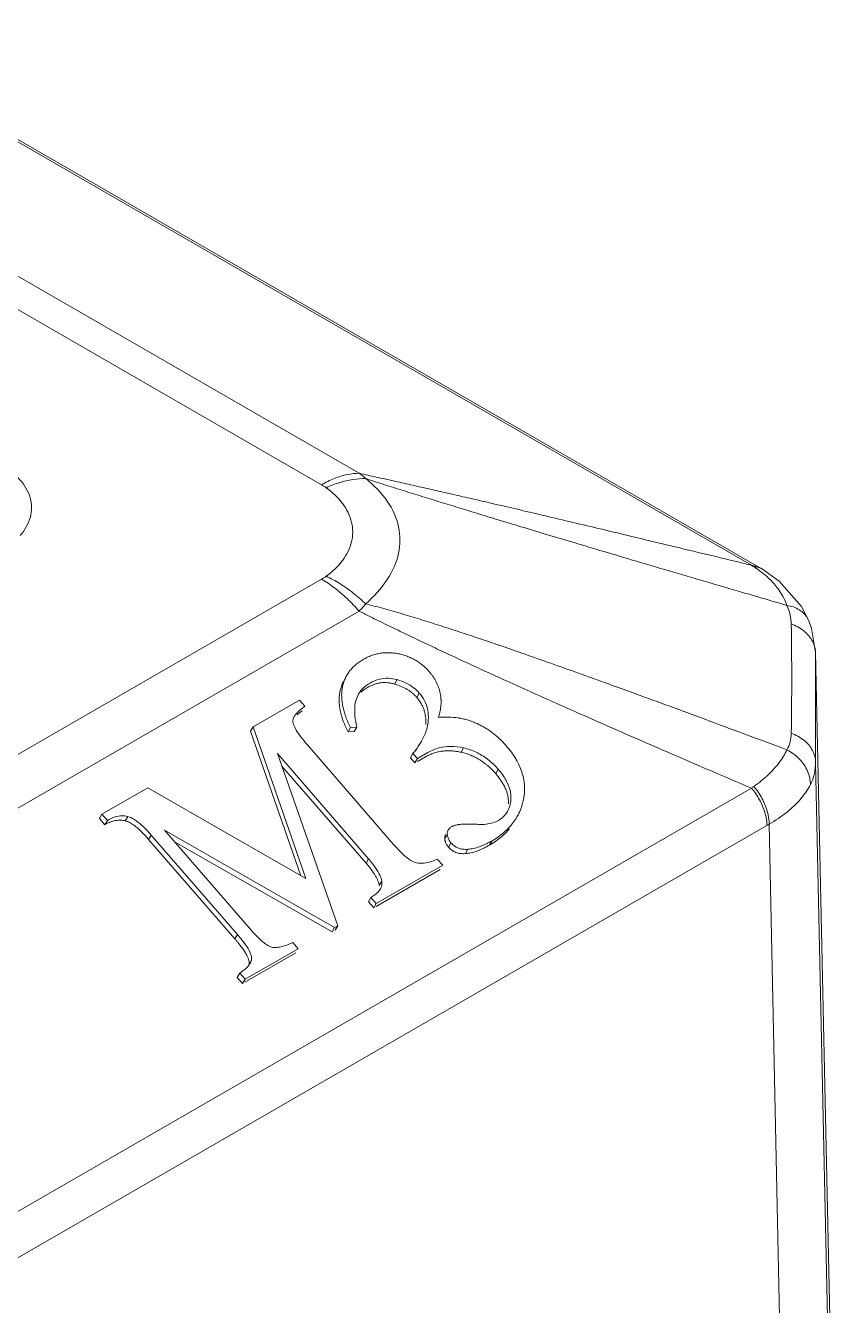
# Model space of a CAD drawing. Header units: millimetres. Extents: x -297 to 694, y -237 to 210.
# Drawn here: x 673.42 to 693.85, y 1.25 to 33.56 of the extents above; entities that cross this region are included whole.
import ezdxf

# ---------------------------------------------------------------- set-up
doc = ezdxf.new("R2010")
doc.units = ezdxf.units.MM
doc.layers.get('0').update_dxf_attribs({"lineweight": 20})

msp = doc.modelspace()

# ---------------------------------------------------------------- linework, layer by layer
at = {"linetype": 'Continuous'}
for p, q in [((500.022, 130.611), (691.728, 19.932)), ((500.206, 130.564), (691.912, 19.885)), ((681.83, 22.253), (498.163, 128.291)), ((680.882, 21.963), (497.214, 128.002)), ((691.912, 19.885), (691.728, 19.932)), ((691.978, 19.847), (691.912, 19.885)), ((692.432, 19.528), (691.979, 19.846)), ((632.979, -8.077), (680.882, 19.58)), ((692.994, 18.887), (692.432, 19.528)), ((633.928, -8.883), (681.83, 18.773)), ((693.175, 18.533), (692.994, 18.887)), ((693.348, 17.733), (693.847, -5.497)), ((693.348, 17.729), (693.349, 17.704)), ((682.725, 16.934), (682.789, 17.044)), ((680.328, 16.528), (679.155, 15.85)), ((680.464, 16.371), (680.328, 16.528)), ((681.753, 16.536), (681.813, 16.679)), ((683.285, 16.597), (683.348, 16.706)), ((679.092, 15.741), (679.155, 15.85)), ((679.155, 15.85), (680.482, 12.022)), ((681.554, 15.724), (681.617, 15.833)), ((681.617, 15.833), (681.772, 15.846)), ((681.709, 15.737), (681.772, 15.846)), ((679.092, 15.741), (680.356, 12.095)), ((681.554, 15.724), (681.709, 15.737)), ((682.699, 12.886), (680.524, 15.397)), ((683.301, 15.051), (683.567, 15.205)), ((684.404, 15.21), (684.468, 15.32)), ((679.768, 15.178), (682.068, 12.522)), ((681.292, 10.83), (679.768, 15.178)), ((679.875, 14.871), (682.005, 12.412)), ((683.126, 15.071), (683.189, 15.181)), ((683.126, 15.071), (683.238, 14.942)), ((683.189, 15.181), (683.301, 15.051)), ((683.238, 14.942), (683.301, 15.051)), ((683.305, 14.98), (683.504, 15.095)), ((693.349, 14.956), (693.847, -8.483)), ((685.276, 14.671), (685.339, 14.781)), ((691.728, 14.306), (635.788, -17.992)), ((676.496, 14.315), (675.343, 13.649)), ((680.482, 12.022), (676.496, 14.315)), ((675.279, 13.54), (675.343, 13.649)), ((675.343, 13.649), (675.478, 13.492)), ((675.93, 13.48), (675.993, 13.589)), ((692.119, 13.364), (636.178, -18.933)), ((675.279, 13.54), (675.415, 13.383)), ((675.415, 13.383), (675.478, 13.492)), ((692.176, 13.396), (692.676, -10.115)), ((676.52, 13.012), (676.583, 13.122)), ((676.52, 13.012), (678.695, 10.501)), ((676.583, 13.122), (678.758, 10.61)), ((676.922, 13.241), (681.213, 10.784)), ((679.053, 10.781), (676.922, 13.241)), ((677.173, 12.952), (681.15, 10.675)), ((683.991, 13.025), (684.055, 13.135)), ((684.084, 12.817), (684.148, 12.926)), ((685.124, 12.87), (685.188, 12.979)), ((684.512, 12.652), (684.575, 12.762)), ((682.005, 12.412), (682.068, 12.522)), ((682.264, 11.391), (683.939, 12.358)), ((683.939, 12.358), (683.803, 12.515)), ((682.261, 11.316), (683.876, 12.249)), ((682.34, 11.847), (682.403, 11.956)), ((682.065, 11.438), (682.128, 11.548)), ((682.065, 11.438), (682.2, 11.281)), ((682.128, 11.548), (682.264, 11.391)), ((682.2, 11.281), (682.264, 11.391)), ((681.15, 10.675), (681.213, 10.784)), ((681.213, 10.784), (681.292, 10.83)), ((681.228, 10.72), (681.292, 10.83)), ((678.695, 10.501), (678.758, 10.61)), ((680.293, 10.253), (680.158, 10.41)), ((678.951, 9.405), (680.23, 10.144)), ((678.953, 9.48), (680.293, 10.253)), ((679.069, 9.887), (679.115, 9.966)), ((679.115, 9.966), (679.079, 9.881)), ((678.754, 9.527), (678.818, 9.637)), ((678.754, 9.527), (678.89, 9.37)), ((678.818, 9.637), (678.953, 9.48)), ((678.89, 9.37), (678.953, 9.48))]:
    msp.add_line(p, q, dxfattribs=at)
msp.add_lwpolyline([(693.348, 17.729), (693.245, 18.338), (693.176, 18.529)], dxfattribs=at)
for centre, radius, start, end in [((688.603, 14.907), 5.917, 57.4367, 58.122), ((690.26, 17.5), 2.841, 55.4301, 57.4462), ((690.353, 17.636), 2.675, 53.8148, 55.4254), ((611.133, 17.069), 81.612, 359.03032, 0.96913), ((728.123, 112.195), 104.265, 244.44349, 244.7111), ((681.249, 16.79), 2.52, 320.3395, 322.8593), ((681.522, 16.583), 2.178, 322.8493, 326.1532), ((681.758, 16.425), 1.893, 326.1521, 329.967), ((684.087, 14.087), 1.164, 117.7377, 120.0402), ((683.974, 13.58), 1.697, 49.8123, 52.1963), ((695.789, 8.596), 7.006, 124.8168, 125.4154), ((684.535, 14.302), 1.47, 340.1421, 345.0258), ((684.459, 14.322), 1.549, 345.0259, 349.64), ((685.082, 13.996), 0.567, 318.8818, 330.0455), ((684.606, 14.275), 1.394, 330.0017, 332.5917), ((684.595, 14.28), 1.406, 332.6023, 340.1485), ((684.432, 14.251), 1.534, 315.2073, 320.8359), ((695.003, 8.369), 5.768, 119.3562, 120.003)]:
    msp.add_arc(centre, radius, start, end, dxfattribs=at)
for points, knots in [([(672.775, 22.486), (672.956, 22.382), (673.271, 22.148), (673.573, 21.665), (673.578, 21.119), (673.394, 20.816), (673.277, 20.682)], [0, 0, 0, 0, 2101.350617, 3901.5336, 5542.651559, 7331.809002, 7331.809002, 7331.809002, 7331.809002]), ([(680.882, 21.963), (680.986, 22.024), (681.195, 22.127), (681.515, 22.228), (681.729, 22.253), (681.83, 22.253)], [0, 0, 0, 0, 2108.675104, 4042.610545, 5813.431465, 5813.431465, 5813.431465, 5813.431465]), ([(680.998, 21.889), (681.109, 21.94), (681.331, 22.027), (681.667, 22.106), (681.889, 22.121), (681.996, 22.118)], [0, 0, 0, 0, 2069.11063, 4006.111537, 5814.953817, 5814.953817, 5814.953817, 5814.953817]), ([(681.83, 22.253), (681.975, 22.221), (682.263, 22.158), (682.695, 22.062), (683.128, 21.965), (683.563, 21.866), (684.003, 21.766), (684.458, 21.661), (684.943, 21.549), (685.475, 21.426), (686.064, 21.288), (686.712, 21.135), (687.413, 20.969), (688.163, 20.791), (688.965, 20.599), (689.826, 20.392), (690.754, 20.168), (691.395, 20.013), (691.728, 19.932)], [0, 0, 0, 0, 1173.286233, 2344.14344, 3520.021679, 4701.228612, 5890.281902, 7110.459426, 8409.357597, 9844.424227, 11452.17621, 13224.499545, 15134.867843, 17174.375699, 19354.813693, 21694.597459, 24213.412502, 26939.023572, 26939.023572, 26939.023572, 26939.023572]), ([(681.996, 22.118), (681.97, 22.141), (681.917, 22.189), (681.86, 22.231), (681.83, 22.253)], [0, 0, 0, 0, 2041.450921, 4189.128192, 4189.128192, 4189.128192, 4189.128192]), ([(681.996, 18.957), (682.202, 19.138), (682.556, 19.519), (682.87, 20.205), (682.873, 20.926), (682.561, 21.597), (682.203, 21.955), (681.996, 22.118)], [0, 0, 0, 0, 2011.28775, 3775.301109, 5416.269245, 7137.198976, 9071.692509, 9071.692509, 9071.692509, 9071.692509]), ([(681.996, 22.118), (682.155, 22.067), (682.471, 21.966), (682.943, 21.817), (683.411, 21.671), (683.877, 21.527), (684.348, 21.382), (684.836, 21.233), (685.359, 21.073), (685.936, 20.899), (686.574, 20.706), (687.269, 20.498), (688.017, 20.275), (688.816, 20.037), (689.672, 19.784), (690.591, 19.514), (691.301, 19.306), (691.706, 19.187), (691.781, 19.165)], [0, 0, 0, 0, 1323.946756, 2624.307702, 3915.250899, 5200.150967, 6488.255518, 7814.223761, 9237.013768, 10817.600508, 12581.752619, 14505.727851, 16563.324265, 18756.326946, 21102.264494, 23620.99791, 26335.262033, 26957.624518, 26957.624518, 26957.624518, 26957.624518]), ([(680.998, 21.889), (680.98, 21.902), (680.942, 21.928), (680.902, 21.952), (680.882, 21.963)], [0, 0, 0, 0, 2032.698238, 4183.892484, 4183.892484, 4183.892484, 4183.892484]), ([(680.998, 19.654), (681.156, 19.767), (681.43, 20.02), (681.678, 20.506), (681.678, 21.035), (681.431, 21.522), (681.156, 21.775), (680.998, 21.889)], [0, 0, 0, 0, 1956.998856, 3705.751391, 5346.267225, 7093.721478, 9057.37185, 9057.37185, 9057.37185, 9057.37185]), ([(680.882, 19.58), (680.902, 19.591), (680.942, 19.615), (680.98, 19.641), (680.998, 19.654)], [0, 0, 0, 0, 2154.543728, 4190.788069, 4190.788069, 4190.788069, 4190.788069]), ([(680.882, 19.58), (680.995, 19.514), (681.22, 19.363), (681.537, 19.091), (681.734, 18.884), (681.83, 18.773)], [0, 0, 0, 0, 1828.352279, 3777.096624, 5823.146852, 5823.146852, 5823.146852, 5823.146852]), ([(680.998, 19.654), (681.116, 19.6), (681.35, 19.472), (681.684, 19.237), (681.894, 19.055), (681.996, 18.957)], [0, 0, 0, 0, 1855.203854, 3802.851428, 5823.990993, 5823.990993, 5823.990993, 5823.990993]), ([(681.83, 18.773), (681.859, 18.804), (681.917, 18.863), (681.97, 18.925), (681.996, 18.957)], [0, 0, 0, 0, 2133.255757, 4199.025269, 4199.025269, 4199.025269, 4199.025269]), ([(681.83, 18.773), (681.976, 18.7), (682.267, 18.555), (682.705, 18.342), (682.996, 18.201), (683.143, 18.131)], [0, 0, 0, 0, 1953.724621, 3893.639086, 5835.104757, 5835.104757, 5835.104757, 5835.104757]), ([(681.996, 18.957), (682.158, 18.916), (682.478, 18.831), (682.955, 18.694), (683.428, 18.55), (683.899, 18.4), (684.375, 18.246), (684.865, 18.082), (685.388, 17.904), (685.962, 17.705), (686.597, 17.483), (687.29, 17.236), (688.037, 16.967), (688.835, 16.677), (689.688, 16.364), (690.603, 16.026), (691.59, 15.66), (692.272, 15.405), (692.626, 15.272)], [0, 0, 0, 0, 1200.071485, 2388.598302, 3574.722745, 4760.154266, 5950.391332, 7173.549964, 8481.070006, 9929.914609, 11550.586736, 13326.421101, 15231.158417, 17264.022385, 19440.35901, 21776.238491, 24292.416677, 27019.133869, 27019.133869, 27019.133869, 27019.133869]), ([(693.175, 18.533), (693.166, 18.554), (693.113, 18.664), (692.94, 18.834), (692.735, 18.901), (692.626, 18.919)], [0, 0, 0, 0, 579.152683, 3105.051918, 5928.531618, 5928.531618, 5928.531618, 5928.531618]), ([(692.626, 18.919), (692.659, 18.841), (692.711, 18.687), (692.732, 18.526), (692.734, 18.45)], [0, 0, 0, 0, 2239.050884, 4266.311911, 4266.311911, 4266.311911, 4266.311911]), ([(693.268, 18.013), (693.217, 18.113), (693.06, 18.298), (692.849, 18.41), (692.734, 18.45)], [0, 0, 0, 0, 2058.052181, 4269.737333, 4269.737333, 4269.737333, 4269.737333]), ([(683.582, 17.922), (683.73, 17.852), (684.027, 17.713), (684.485, 17.5), (684.97, 17.276), (685.5, 17.034), (686.086, 16.769), (686.732, 16.48), (687.43, 16.169), (688.179, 15.839), (688.979, 15.489), (689.837, 15.117), (690.76, 14.719), (691.397, 14.447), (691.728, 14.306)], [0, 0, 0, 0, 1126.567031, 2275.879188, 3489.787329, 4820.868074, 6307.031982, 7946.105386, 9713.32255, 11597.243285, 13607.081377, 15758.179458, 18066.764845, 20556.685686, 20556.685686, 20556.685686, 20556.685686]), ([(681.932, 17.553), (681.896, 17.532), (681.828, 17.489), (681.735, 17.416), (681.653, 17.337), (681.582, 17.252), (681.542, 17.191), (681.524, 17.16)], [0, 0, 0, 0, 1955.309312, 3823.485107, 5623.222173, 7375.085896, 9084.82584, 9084.82584, 9084.82584, 9084.82584]), ([(682.818, 17.698), (682.779, 17.706), (682.702, 17.718), (682.587, 17.726), (682.473, 17.724), (682.361, 17.711), (682.251, 17.687), (682.142, 17.653), (682.035, 17.609), (681.966, 17.573), (681.932, 17.553)], [0, 0, 0, 0, 1795.338178, 3547.140887, 5269.473239, 6977.128601, 8685.281625, 10409.093725, 12163.32026, 13961.968134, 13961.968134, 13961.968134, 13961.968134]), ([(683.594, 17.251), (683.569, 17.28), (683.517, 17.336), (683.432, 17.412), (683.343, 17.48), (683.248, 17.54), (683.148, 17.592), (683.042, 17.636), (682.932, 17.672), (682.856, 17.69), (682.818, 17.698)], [0, 0, 0, 0, 1767.383472, 3505.066929, 5225.060966, 6939.6091, 8660.933398, 10400.977615, 12171.174057, 13982.255146, 13982.255146, 13982.255146, 13982.255146]), ([(693.349, 17.704), (693.348, 17.383), (693.348, 16.755), (693.348, 15.839), (693.349, 15.244), (693.349, 14.956)], [0, 0, 0, 0, 2076.080392, 4067.723707, 5933.24095, 5933.24095, 5933.24095, 5933.24095]), ([(681.524, 17.16), (681.505, 17.129), (681.473, 17.063), (681.441, 16.977), (681.421, 16.905), (681.413, 16.869), (681.41, 16.85)], [0, 0, 0, 0, 2461.497755, 4927.138601, 6180.122029, 7451.042345, 7451.042345, 7451.042345, 7451.042345]), ([(683.897, 16.537), (683.897, 16.543), (683.894, 16.599), (683.88, 16.703), (683.84, 16.848), (683.779, 16.988), (683.711, 17.1), (683.648, 17.187), (683.613, 17.23), (683.594, 17.251)], [0, 0, 0, 0, 280.502884, 2606.704548, 4936.579757, 7314.262672, 9781.643451, 11061.53323, 12377.623856, 12377.623856, 12377.623856, 12377.623856]), ([(681.441, 17.015), (681.43, 16.995), (681.405, 16.941), (681.378, 16.867), (681.358, 16.796), (681.35, 16.759), (681.347, 16.741)], [0, 0, 0, 0, 1775.010857, 4579.924614, 6005.318933, 7451.118259, 7451.118259, 7451.118259, 7451.118259]), ([(681.41, 16.85), (681.403, 16.812), (681.392, 16.735), (681.388, 16.616), (681.397, 16.493), (681.417, 16.368), (681.45, 16.238), (681.494, 16.106), (681.549, 15.97), (681.593, 15.879), (681.617, 15.833)], [0, 0, 0, 0, 1529.353726, 3092.151123, 4704.452113, 6380.694598, 8133.546938, 9973.915693, 11911.059066, 13952.75788, 13952.75788, 13952.75788, 13952.75788]), ([(681.813, 16.679), (681.816, 16.684), (681.85, 16.74), (681.938, 16.846), (682.046, 16.922), (682.106, 16.957)], [0, 0, 0, 0, 257.16497, 2830.077183, 5839.630915, 5839.630915, 5839.630915, 5839.630915]), ([(681.879, 16.729), (681.891, 16.74), (681.922, 16.767), (681.977, 16.807), (682.02, 16.834), (682.043, 16.848)], [0, 0, 0, 0, 1404.2642, 3568.195369, 5840.143448, 5840.143448, 5840.143448, 5840.143448]), ([(682.043, 16.848), (682.07, 16.863), (682.124, 16.891), (682.208, 16.925), (682.293, 16.95), (682.378, 16.965), (682.464, 16.972), (682.551, 16.969), (682.639, 16.956), (682.697, 16.943), (682.725, 16.934)], [0, 0, 0, 0, 1835.179325, 3611.121476, 5343.814055, 7050.325455, 8748.380987, 10455.840353, 12190.14885, 13967.843548, 13967.843548, 13967.843548, 13967.843548]), ([(682.106, 16.957), (682.181, 17), (682.331, 17.064), (682.568, 17.09), (682.717, 17.064), (682.789, 17.044)], [0, 0, 0, 0, 2132.218057, 3998.955308, 5842.159387, 5842.159387, 5842.159387, 5842.159387]), ([(682.725, 16.934), (682.782, 16.918), (682.891, 16.879), (683.018, 16.815), (683.11, 16.756), (683.173, 16.707), (683.232, 16.654), (683.268, 16.616), (683.285, 16.597)], [0, 0, 0, 0, 2874.17871, 5591.000876, 6903.354958, 8192.195774, 9464.1091, 10726.254271, 10726.254271, 10726.254271, 10726.254271]), ([(682.789, 17.044), (682.868, 17.02), (683.014, 16.966), (683.203, 16.851), (683.305, 16.756), (683.348, 16.706)], [0, 0, 0, 0, 2200.419414, 4101.112082, 5848.197635, 5848.197635, 5848.197635, 5848.197635]), ([(681.347, 16.741), (681.339, 16.703), (681.329, 16.625), (681.325, 16.506), (681.334, 16.384), (681.354, 16.258), (681.378, 16.161), (681.395, 16.105), (681.399, 16.092)], [0, 0, 0, 0, 1885.563418, 3812.360045, 5800.190405, 7866.855201, 10027.973452, 10702.154807, 10702.154807, 10702.154807, 10702.154807]), ([(683.285, 16.597), (683.306, 16.573), (683.345, 16.523), (683.395, 16.445), (683.437, 16.363), (683.47, 16.279), (683.494, 16.191), (683.509, 16.1), (683.516, 16.006), (683.514, 15.942), (683.512, 15.91)], [0, 0, 0, 0, 1798.681288, 3547.011215, 5262.57294, 6963.865164, 8669.751768, 10398.84989, 12168.951618, 13996.563301, 13996.563301, 13996.563301, 13996.563301]), ([(683.348, 16.706), (683.4, 16.647), (683.49, 16.515), (683.572, 16.279), (683.581, 16.108), (683.575, 16.019)], [0, 0, 0, 0, 1865.018419, 3734.194264, 5853.415528, 5853.415528, 5853.415528, 5853.415528]), ([(683.833, 16.091), (683.841, 16.117), (683.857, 16.17), (683.881, 16.274), (683.898, 16.396), (683.899, 16.493), (683.897, 16.537)], [0, 0, 0, 0, 1370.610309, 2705.41595, 5284.289863, 7482.099101, 7482.099101, 7482.099101, 7482.099101]), ([(680.194, 16.113), (680.21, 16.14), (680.287, 16.24), (680.387, 16.318), (680.464, 16.371)], [0, 0, 0, 0, 1051.656778, 4196.859844, 4196.859844, 4196.859844, 4196.859844]), ([(680.267, 16.158), (680.27, 16.161), (680.286, 16.175), (680.316, 16.199), (680.357, 16.23), (680.386, 16.251), (680.401, 16.261)], [0, 0, 0, 0, 622.723837, 2764.596302, 5037.399631, 7443.43959, 7443.43959, 7443.43959, 7443.43959]), ([(680.524, 15.397), (680.467, 15.463), (680.368, 15.583), (680.249, 15.756), (680.192, 15.864), (680.172, 15.913)], [0, 0, 0, 0, 2430.453051, 4347.863676, 5829.35041, 5829.35041, 5829.35041, 5829.35041]), ([(681.399, 16.092), (681.409, 16.061), (681.436, 15.983), (681.486, 15.86), (681.53, 15.77), (681.554, 15.724)], [0, 0, 0, 0, 1432.634052, 3577.637991, 5838.416446, 5838.416446, 5838.416446, 5838.416446]), ([(683.575, 16.019), (683.57, 15.934), (683.533, 15.75), (683.453, 15.574), (683.4, 15.481), (683.397, 15.477)], [0, 0, 0, 0, 2595.238745, 5698.901046, 5855.913018, 5855.913018, 5855.913018, 5855.913018]), ([(684.781, 15.946), (684.745, 15.962), (684.672, 15.992), (684.561, 16.029), (684.446, 16.058), (684.288, 16.087), (684.126, 16.101), (683.96, 16.1), (683.875, 16.095), (683.833, 16.091)], [0, 0, 0, 0, 1502.855446, 3006.022863, 4516.333877, 6040.419092, 9153.402729, 10755.487072, 12394.508855, 12394.508855, 12394.508855, 12394.508855]), ([(685.544, 15.374), (685.517, 15.405), (685.461, 15.466), (685.346, 15.58), (685.222, 15.683), (685.092, 15.775), (684.992, 15.838), (684.888, 15.895), (684.817, 15.929), (684.781, 15.946)], [0, 0, 0, 0, 1607.215688, 3187.712451, 6289.193518, 7822.264125, 9350.342897, 10878.654027, 12412.232748, 12412.232748, 12412.232748, 12412.232748]), ([(692.734, 15.688), (692.733, 15.615), (692.714, 15.47), (692.66, 15.334), (692.626, 15.272)], [0, 0, 0, 0, 2166.024217, 4276.047057, 4276.047057, 4276.047057, 4276.047057]), ([(693.348, 14.956), (693.346, 15.06), (693.287, 15.278), (693.059, 15.539), (692.848, 15.65), (692.734, 15.688)], [0, 0, 0, 0, 1843.255438, 3811.570925, 5941.114814, 5941.114814, 5941.114814, 5941.114814]), ([(683.545, 15.118), (683.564, 15.128), (683.618, 15.155), (683.709, 15.19), (683.817, 15.221), (683.928, 15.241), (684.043, 15.25), (684.161, 15.248), (684.282, 15.235), (684.363, 15.22), (684.404, 15.21)], [0, 0, 0, 0, 1064.374635, 2846.410785, 4622.336638, 6410.215638, 8227.635084, 10091.229666, 12016.325022, 14016.72587, 14016.72587, 14016.72587, 14016.72587]), ([(683.567, 15.205), (683.656, 15.256), (683.845, 15.334), (684.155, 15.371), (684.362, 15.344), (684.468, 15.32)], [0, 0, 0, 0, 1948.27109, 3813.792331, 5861.5138, 5861.5138, 5861.5138, 5861.5138]), ([(684.404, 15.21), (684.446, 15.201), (684.528, 15.179), (684.648, 15.136), (684.764, 15.083), (684.875, 15.02), (684.958, 14.964), (685.003, 14.93), (685.014, 14.921)], [0, 0, 0, 0, 2024.137604, 4032.776459, 6039.286147, 8057.100409, 10099.451923, 10765.904365, 10765.904365, 10765.904365, 10765.904365]), ([(684.468, 15.32), (684.576, 15.296), (684.788, 15.223), (685.086, 15.04), (685.258, 14.875), (685.339, 14.781)], [0, 0, 0, 0, 1876.567711, 3757.503557, 5869.661271, 5869.661271, 5869.661271, 5869.661271]), ([(685.796, 15.024), (685.792, 15.031), (685.754, 15.095), (685.674, 15.216), (685.589, 15.321), (685.544, 15.374)], [0, 0, 0, 0, 358.137656, 3037.363398, 5878.819174, 5878.819174, 5878.819174, 5878.819174]), ([(692.626, 15.272), (692.573, 15.16), (692.43, 14.935), (692.147, 14.623), (691.915, 14.436), (691.788, 14.348)], [0, 0, 0, 0, 1750.235701, 3743.577254, 5934.325694, 5934.325694, 5934.325694, 5934.325694]), ([(693.217, 14.394), (693.217, 14.51), (693.163, 14.751), (692.949, 15.061), (692.741, 15.213), (692.626, 15.272)], [0, 0, 0, 0, 1866.016916, 3861.75228, 5941.797921, 5941.797921, 5941.797921, 5941.797921]), ([(685.069, 14.877), (685.074, 14.873), (685.113, 14.84), (685.184, 14.773), (685.246, 14.706), (685.276, 14.671)], [0, 0, 0, 0, 377.412503, 3087.425593, 5874.820039, 5874.820039, 5874.820039, 5874.820039]), ([(685.988, 14.497), (685.985, 14.514), (685.972, 14.588), (685.938, 14.718), (685.875, 14.877), (685.823, 14.977), (685.796, 15.024)], [0, 0, 0, 0, 688.359728, 2990.514113, 5372.400887, 7513.20763, 7513.20763, 7513.20763, 7513.20763]), ([(693.349, 14.956), (693.349, 14.858), (693.328, 14.664), (693.26, 14.48), (693.217, 14.394)], [0, 0, 0, 0, 2154.929032, 4282.043207, 4282.043207, 4282.043207, 4282.043207]), ([(685.276, 14.671), (685.304, 14.639), (685.356, 14.575), (685.425, 14.477), (685.483, 14.38), (685.529, 14.284), (685.564, 14.189), (685.587, 14.096), (685.597, 14.018), (685.599, 13.957), (685.598, 13.927), (685.597, 13.912)], [0, 0, 0, 0, 2367.318678, 4590.265957, 6680.102292, 8650.381589, 10517.275667, 12299.786904, 14019.733609, 14864.171569, 15702.236257, 15702.236257, 15702.236257, 15702.236257]), ([(685.339, 14.781), (685.414, 14.694), (685.537, 14.529), (685.648, 14.267), (685.665, 14.098), (685.66, 14.021)], [0, 0, 0, 0, 2393.689274, 4262.495238, 5878.139172, 5878.139172, 5878.139172, 5878.139172]), ([(685.982, 14.044), (685.987, 14.072), (685.996, 14.128), (686.003, 14.212), (686.006, 14.297), (686.002, 14.392), (685.994, 14.459), (685.988, 14.497)], [0, 0, 0, 0, 1716.450258, 3417.551693, 5109.802627, 6799.823964, 9162.404055, 9162.404055, 9162.404055, 9162.404055]), ([(692.119, 13.364), (692.118, 13.471), (692.078, 13.697), (691.943, 14.017), (691.807, 14.215), (691.728, 14.306)], [0, 0, 0, 0, 1845.993891, 3881.135103, 5936.815137, 5936.815137, 5936.815137, 5936.815137]), ([(692.176, 13.396), (692.175, 13.505), (692.137, 13.733), (692.003, 14.057), (691.867, 14.257), (691.788, 14.348)], [0, 0, 0, 0, 1851.507276, 3886.944721, 5937.173437, 5937.173437, 5937.173437, 5937.173437]), ([(693.217, 14.394), (693.153, 14.267), (692.977, 14.015), (692.622, 13.679), (692.334, 13.486), (692.176, 13.396)], [0, 0, 0, 0, 1728.332087, 3715.347569, 5941.785108, 5941.785108, 5941.785108, 5941.785108]), ([(685.66, 14.021), (685.655, 13.944), (685.635, 13.836), (685.588, 13.739), (685.574, 13.713)], [0, 0, 0, 0, 3063.423093, 4236.902423, 4236.902423, 4236.902423, 4236.902423]), ([(675.478, 13.492), (675.54, 13.528), (675.658, 13.582), (675.836, 13.614), (675.945, 13.602), (675.993, 13.589)], [0, 0, 0, 0, 2303.22754, 4178.363874, 5797.358517, 5797.358517, 5797.358517, 5797.358517]), ([(675.993, 13.589), (676.048, 13.575), (676.174, 13.513), (676.373, 13.353), (676.508, 13.209), (676.583, 13.122)], [0, 0, 0, 0, 1299.66498, 3163.14774, 5801.866175, 5801.866175, 5801.866175, 5801.866175]), ([(685.188, 12.979), (685.242, 13.011), (685.345, 13.076), (685.487, 13.186), (685.613, 13.306), (685.722, 13.435), (685.784, 13.528), (685.812, 13.577), (685.813, 13.578)], [0, 0, 0, 0, 2310.596945, 4518.700332, 6644.797286, 8712.256511, 10746.919906, 10792.714454, 10792.714454, 10792.714454, 10792.714454]), ([(675.415, 13.383), (675.438, 13.396), (675.482, 13.419), (675.539, 13.444), (675.573, 13.457), (675.583, 13.46)], [0, 0, 0, 0, 2422.386015, 4721.143748, 5796.713779, 5796.713779, 5796.713779, 5796.713779]), ([(675.583, 13.46), (675.595, 13.464), (675.627, 13.475), (675.681, 13.488), (675.728, 13.494), (675.753, 13.496), (675.757, 13.496)], [0, 0, 0, 0, 1483.660211, 4272.981232, 6958.197962, 7406.418014, 7406.418014, 7406.418014, 7406.418014]), ([(675.757, 13.496), (675.774, 13.497), (675.812, 13.498), (675.87, 13.493), (675.91, 13.485), (675.93, 13.48)], [0, 0, 0, 0, 1725.966169, 3770.243102, 5799.370201, 5799.370201, 5799.370201, 5799.370201]), ([(675.93, 13.48), (675.94, 13.477), (675.961, 13.471), (676.004, 13.455), (676.06, 13.427), (676.128, 13.384), (676.2, 13.331), (676.275, 13.267), (676.354, 13.192), (676.421, 13.122), (676.477, 13.061), (676.506, 13.029), (676.52, 13.012)], [0, 0, 0, 0, 713.698641, 1463.936159, 3086.560581, 4890.893518, 6893.693781, 9107.782242, 11543.162844, 14207.825745, 15628.285537, 17108.420673, 17108.420673, 17108.420673, 17108.420673]), ([(684.172, 13.334), (684.151, 13.322), (684.124, 13.302), (684.094, 13.271), (684.082, 13.254), (684.077, 13.245), (684.077, 13.245)], [0, 0, 0, 0, 3988.033484, 5771.449552, 7455.945429, 7500.825943, 7500.825943, 7500.825943, 7500.825943]), ([(684.359, 13.388), (684.35, 13.387), (684.331, 13.385), (684.296, 13.378), (684.255, 13.369), (684.217, 13.356), (684.19, 13.344), (684.178, 13.337), (684.172, 13.334)], [0, 0, 0, 0, 1577.231747, 3085.021017, 5897.188875, 8452.086636, 9640.487399, 10774.153064, 10774.153064, 10774.153064, 10774.153064]), ([(684.839, 13.39), (684.814, 13.392), (684.765, 13.394), (684.674, 13.398), (684.588, 13.399), (684.507, 13.398), (684.454, 13.396), (684.405, 13.393), (684.374, 13.39), (684.359, 13.388)], [0, 0, 0, 0, 1938.794217, 3771.81359, 7110.645244, 8612.011707, 9998.596842, 11268.731625, 12421.199287, 12421.199287, 12421.199287, 12421.199287]), ([(685.207, 13.431), (685.152, 13.414), (685.03, 13.389), (684.905, 13.387), (684.839, 13.39)], [0, 0, 0, 0, 1949.421471, 4234.704865, 4234.704865, 4234.704865, 4234.704865]), ([(683.999, 13.102), (683.997, 13.096), (683.993, 13.081), (683.99, 13.055), (683.99, 13.035), (683.991, 13.025)], [0, 0, 0, 0, 1475.983037, 3630.939851, 5871.732655, 5871.732655, 5871.732655, 5871.732655]), ([(683.991, 13.025), (683.992, 13.015), (683.995, 12.996), (684.001, 12.971), (684.005, 12.956), (684.007, 12.95)], [0, 0, 0, 0, 2301.396589, 4543.538858, 5872.061762, 5872.061762, 5872.061762, 5872.061762]), ([(684.013, 13.135), (684.009, 13.127), (684.004, 13.116), (684, 13.105), (683.999, 13.102)], [0, 0, 0, 0, 3227.940476, 4229.549156, 4229.549156, 4229.549156, 4229.549156]), ([(684.007, 12.95), (684.011, 12.938), (684.02, 12.914), (684.032, 12.892), (684.038, 12.881)], [0, 0, 0, 0, 2218.112456, 4230.225732, 4230.225732, 4230.225732, 4230.225732]), ([(684.077, 13.245), (684.072, 13.237), (684.064, 13.22), (684.056, 13.193), (684.053, 13.164), (684.054, 13.145), (684.055, 13.135)], [0, 0, 0, 0, 1818.255266, 3668.088577, 5547.101789, 7500.959643, 7500.959643, 7500.959643, 7500.959643]), ([(684.055, 13.135), (684.056, 13.125), (684.059, 13.105), (684.067, 13.067), (684.081, 13.028), (684.096, 13), (684.102, 12.989)], [0, 0, 0, 0, 1461.159294, 2884.697949, 5665.245187, 7501.642961, 7501.642961, 7501.642961, 7501.642961]), ([(684.102, 12.989), (684.105, 12.984), (684.114, 12.97), (684.129, 12.949), (684.141, 12.934), (684.148, 12.926)], [0, 0, 0, 0, 1454.676836, 3642.389786, 5873.243444, 5873.243444, 5873.243444, 5873.243444]), ([(684.148, 12.926), (684.161, 12.911), (684.188, 12.883), (684.233, 12.846), (684.282, 12.815), (684.334, 12.791), (684.389, 12.774), (684.448, 12.763), (684.51, 12.758), (684.553, 12.76), (684.575, 12.762)], [0, 0, 0, 0, 1768.505532, 3476.859528, 5152.138753, 6823.572667, 8521.140122, 10274.027105, 12109.3188, 14051.175293, 14051.175293, 14051.175293, 14051.175293]), ([(684.575, 12.762), (684.598, 12.763), (684.645, 12.769), (684.742, 12.787), (684.842, 12.817), (684.943, 12.856), (685.023, 12.892), (685.105, 12.933), (685.16, 12.963), (685.188, 12.979)], [0, 0, 0, 0, 1314.678389, 2686.477329, 5625.575775, 7204.940693, 8863.046961, 10603.623887, 12429.89577, 12429.89577, 12429.89577, 12429.89577]), ([(685.124, 12.87), (685.178, 12.901), (685.282, 12.967), (685.413, 13.068), (685.489, 13.139), (685.52, 13.17)], [0, 0, 0, 0, 2213.57132, 4328.952949, 5882.730251, 5882.730251, 5882.730251, 5882.730251]), ([(683.28, 12.42), (683.228, 12.431), (683.105, 12.491), (682.911, 12.651), (682.776, 12.797), (682.699, 12.886)], [0, 0, 0, 0, 1244.672779, 3120.147595, 5864.536449, 5864.536449, 5864.536449, 5864.536449]), ([(684.038, 12.881), (684.042, 12.875), (684.05, 12.861), (684.066, 12.839), (684.078, 12.824), (684.084, 12.817)], [0, 0, 0, 0, 1543.327677, 3687.074268, 5873.094578, 5873.094578, 5873.094578, 5873.094578]), ([(684.084, 12.817), (684.098, 12.802), (684.125, 12.773), (684.166, 12.739), (684.194, 12.721), (684.206, 12.714)], [0, 0, 0, 0, 2198.503587, 4322.230266, 5873.948963, 5873.948963, 5873.948963, 5873.948963]), ([(684.206, 12.714), (684.211, 12.711), (684.231, 12.7), (684.27, 12.682), (684.326, 12.664), (684.385, 12.653), (684.447, 12.649), (684.49, 12.65), (684.512, 12.652)], [0, 0, 0, 0, 494.337048, 2426.19049, 4388.249232, 6414.246626, 8535.487882, 10779.897373, 10779.897373, 10779.897373, 10779.897373]), ([(684.512, 12.652), (684.535, 12.654), (684.582, 12.659), (684.679, 12.678), (684.778, 12.707), (684.88, 12.747), (684.96, 12.782), (685.042, 12.824), (685.096, 12.854), (685.124, 12.87)], [0, 0, 0, 0, 1314.653443, 2686.426352, 5625.469024, 7204.803972, 8862.878775, 10603.422672, 12429.659898, 12429.659898, 12429.659898, 12429.659898]), ([(682.005, 12.412), (682.029, 12.384), (682.074, 12.33), (682.136, 12.25), (682.191, 12.174), (682.237, 12.101), (682.275, 12.032), (682.305, 11.967), (682.323, 11.915), (682.334, 11.875), (682.338, 11.856), (682.34, 11.847)], [0, 0, 0, 0, 2582.832064, 4975.594392, 7182.095047, 9207.156808, 11056.982921, 12739.673348, 14265.94528, 14975.00429, 15650.710073, 15650.710073, 15650.710073, 15650.710073]), ([(682.068, 12.522), (682.132, 12.448), (682.237, 12.316), (682.352, 12.126), (682.394, 12.008), (682.403, 11.956)], [0, 0, 0, 0, 2574.604271, 4476.563597, 5858.257431, 5858.257431, 5858.257431, 5858.257431]), ([(682.403, 11.956), (682.41, 11.912), (682.406, 11.843), (682.378, 11.781), (682.367, 11.762)], [0, 0, 0, 0, 2803.850553, 4223.063243, 4223.063243, 4223.063243, 4223.063243]), ([(679.652, 10.286), (679.619, 10.29), (679.539, 10.322), (679.41, 10.414), (679.241, 10.57), (679.121, 10.702), (679.053, 10.781)], [0, 0, 0, 0, 945.982129, 2390.855426, 4506.665499, 7464.129527, 7464.129527, 7464.129527, 7464.129527]), ([(678.695, 10.501), (678.711, 10.482), (678.743, 10.444), (678.802, 10.373), (678.867, 10.289), (678.933, 10.195), (678.973, 10.129), (678.991, 10.095), (678.994, 10.09)], [0, 0, 0, 0, 1592.836911, 3098.767783, 5853.048346, 8270.566701, 10361.232884, 10710.220793, 10710.220793, 10710.220793, 10710.220793]), ([(678.758, 10.61), (678.843, 10.513), (678.973, 10.35), (679.1, 10.135), (679.125, 10.008), (679.115, 9.966)], [0, 0, 0, 0, 3010.84258, 4823.277786, 5836.975864, 5836.975864, 5836.975864, 5836.975864]), ([(678.994, 10.09), (678.998, 10.082), (679.009, 10.062), (679.023, 10.03), (679.037, 9.996), (679.047, 9.964), (679.053, 9.934), (679.056, 9.906), (679.056, 9.88), (679.053, 9.864), (679.051, 9.857)], [0, 0, 0, 0, 1562.996071, 3863.705253, 5966.519531, 7881.144448, 9620.07359, 11199.573824, 12640.881715, 13971.393964, 13971.393964, 13971.393964, 13971.393964]), ([(679.079, 9.881), (679.075, 9.874), (679.045, 9.825), (679.005, 9.782), (678.969, 9.749)], [0, 0, 0, 0, 615.973672, 4208.498577, 4208.498577, 4208.498577, 4208.498577])]:
    msp.add_open_spline(points, degree=3, knots=knots, dxfattribs=at)
for points in [[(691.911, 19.876), (691.871, 19.889), (691.829, 19.895), (691.788, 19.894)], [(691.978, 19.846), (691.957, 19.859), (691.934, 19.869), (691.911, 19.876)], [(691.933, 19.795), (692.067, 19.697), (692.192, 19.586), (692.301, 19.46)], [(692.301, 19.46), (692.438, 19.301), (692.552, 19.116), (692.626, 18.919)], [(691.781, 19.165), (692.063, 19.083), (692.344, 19.001), (692.626, 18.919)], [(693.349, 17.704), (693.346, 17.81), (693.317, 17.918), (693.268, 18.013)], [(681.722, 16.356), (681.726, 16.417), (681.736, 16.478), (681.753, 16.536)], [(681.725, 16.129), (681.718, 16.204), (681.716, 16.28), (681.722, 16.356)], [(680.172, 15.913), (680.156, 15.952), (680.155, 15.997), (680.164, 16.038)], [(680.164, 16.038), (680.17, 16.064), (680.181, 16.09), (680.194, 16.113)], [(681.772, 15.846), (681.751, 15.939), (681.734, 16.034), (681.725, 16.129)], [(685.509, 13.623), (685.464, 13.571), (685.408, 13.527), (685.348, 13.492)], [(685.348, 13.492), (685.303, 13.467), (685.255, 13.446), (685.207, 13.431)], [(683.427, 12.408), (683.378, 12.406), (683.328, 12.409), (683.28, 12.42)], [(683.6, 12.436), (683.544, 12.421), (683.486, 12.41), (683.427, 12.408)], [(683.803, 12.515), (683.738, 12.483), (683.67, 12.456), (683.6, 12.436)], [(682.31, 11.687), (682.258, 11.631), (682.194, 11.586), (682.128, 11.548)], [(682.367, 11.762), (682.351, 11.735), (682.331, 11.71), (682.31, 11.687)], [(680.158, 10.41), (680.091, 10.377), (680.022, 10.348), (679.951, 10.325)], [(679.783, 10.287), (679.74, 10.281), (679.696, 10.28), (679.652, 10.286)], [(679.951, 10.325), (679.896, 10.308), (679.84, 10.294), (679.783, 10.287)], [(678.969, 9.749), (678.922, 9.707), (678.871, 9.67), (678.818, 9.637)]]:
    msp.add_open_spline(points, degree=3, dxfattribs=at)

doc.saveas('drawing.dxf')
